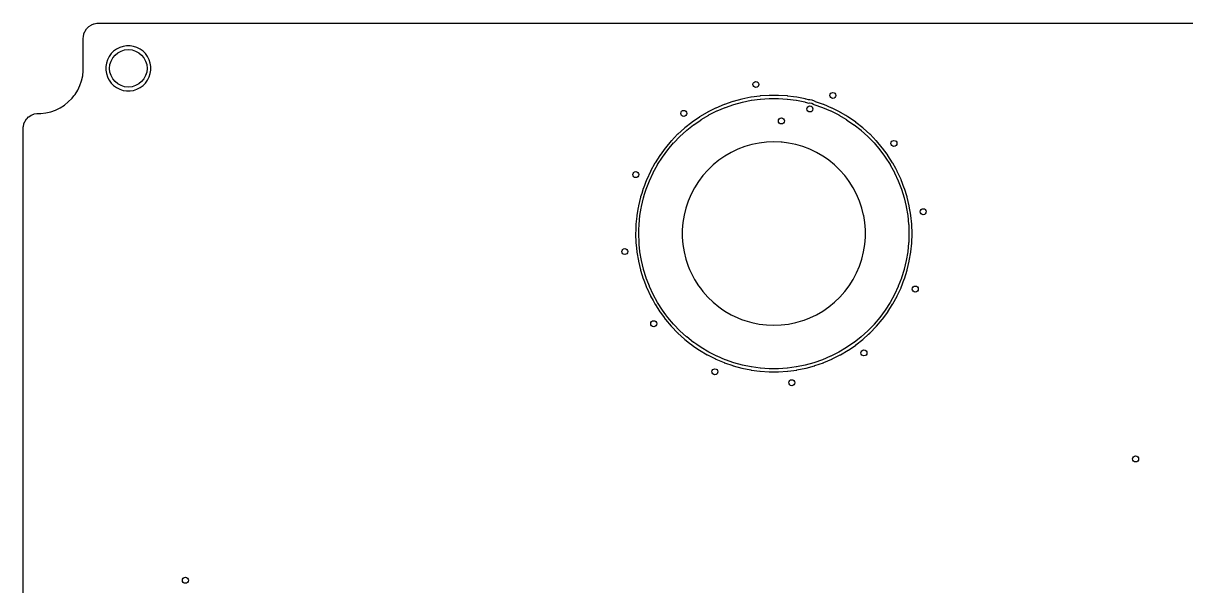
# Model space of a CAD drawing. Extents: x 0.79 to 7.64, y -5.35 to -0.98.
# Drawn here: x 0.787 to 3.836, y -2.458 to -0.984 of the extents above; entities that cross this region are included whole.
import ezdxf

# ---------------------------------------------------------------- set-up
doc = ezdxf.new("R2010")
doc.units = 0
doc.header["$MEASUREMENT"] = 0
doc.layers.add('BLACK', color=7, linetype='CONTINUOUS')

msp = doc.modelspace()

# ---------------------------------------------------------------- linework, layer by layer
at = {"layer": 'BLACK', "linetype": 'CONTINUOUS'}
for p, q in [((0.9466, -1.0118), (0.9493, -1.0054)), ((0.9493, -1.0054), (0.9497, -1.0047)), ((0.9497, -1.0047), (0.9535, -0.9989)), ((0.9535, -0.9989), (0.954, -0.9983)), ((0.954, -0.9983), (0.9589, -0.9934)), ((0.9589, -0.9934), (0.9595, -0.9929)), ((0.9595, -0.9929), (0.9653, -0.989)), ((0.9653, -0.989), (0.966, -0.9887)), ((0.966, -0.9887), (0.9724, -0.986)), ((0.9724, -0.986), (0.9732, -0.9858)), ((0.9732, -0.9858), (0.9801, -0.9844)), ((0.9801, -0.9844), (0.9807, -0.9843)), ((0.9807, -0.9843), (0.9835, -0.9843)), ((0.9835, -0.9843), (0.9842, -0.9843)), ((0.9842, -0.9843), (0.9843, -0.9843)), ((0.9843, -0.9843), (4.0119, -0.9843)), ((0.9449, -1.0236), (0.945, -1.0201)), ((0.9449, -1.0237), (0.9449, -1.0236)), ((0.9449, -1.0977), (0.9449, -1.0237)), ((0.945, -1.0194), (0.9452, -1.0187)), ((0.945, -1.0201), (0.945, -1.0194)), ((0.9452, -1.0187), (0.9464, -1.0125)), ((0.9464, -1.0125), (0.9466, -1.0118)), ((1.0179, -1.0639), (1.0125, -1.0714)), ((1.0245, -1.0573), (1.0179, -1.0639)), ((1.032, -1.0518), (1.0245, -1.0573)), ((1.0403, -1.0476), (1.032, -1.0518)), ((1.0492, -1.0447), (1.0403, -1.0476)), ((1.0583, -1.0433), (1.0492, -1.0447)), ((1.0676, -1.0433), (1.0583, -1.0433)), ((1.0583, -1.0433), (1.0583, -1.0433)), ((1.0768, -1.0447), (1.0676, -1.0433)), ((1.0676, -1.0433), (1.0676, -1.0433)), ((1.0857, -1.0476), (1.0768, -1.0447)), ((1.094, -1.0518), (1.0857, -1.0476)), ((1.1015, -1.0573), (1.094, -1.0518)), ((1.094, -1.0518), (1.094, -1.0518)), ((1.094, -1.0518), (1.094, -1.0518)), ((1.1081, -1.0639), (1.1015, -1.0573)), ((1.1135, -1.0714), (1.1081, -1.0639)), ((1.0054, -1.0885), (1.0039, -1.0977)), ((1.0082, -1.0797), (1.0054, -1.0885)), ((1.0125, -1.0714), (1.0082, -1.0797)), ((1.1177, -1.0797), (1.1135, -1.0714)), ((1.1206, -1.0885), (1.1177, -1.0797)), ((1.1221, -1.0977), (1.1206, -1.0885)), ((1.1206, -1.0885), (1.1206, -1.0885)), ((0.9404, -1.1351), (0.9433, -1.1222)), ((0.9433, -1.1222), (0.9448, -1.109)), ((0.9448, -1.109), (0.9449, -1.1024)), ((0.9449, -1.1024), (0.9449, -1.0977)), ((1.0039, -1.0977), (1.0039, -1.107)), ((1.0039, -1.107), (1.0054, -1.1162)), ((1.0054, -1.1162), (1.0082, -1.125)), ((1.0082, -1.125), (1.0121, -1.1326)), ((1.1135, -1.1333), (1.1177, -1.125)), ((1.1177, -1.125), (1.1206, -1.1162)), ((1.1206, -1.1162), (1.1221, -1.107)), ((1.1206, -1.1162), (1.1206, -1.1162)), ((1.1221, -1.107), (1.1221, -1.0977)), ((0.9302, -1.1595), (0.936, -1.1476)), ((0.936, -1.1476), (0.9404, -1.1351)), ((1.0121, -1.1326), (1.0125, -1.1333)), ((1.0125, -1.1333), (1.0179, -1.1408)), ((1.0179, -1.1408), (1.0245, -1.1474)), ((1.0245, -1.1474), (1.032, -1.1529)), ((1.032, -1.1529), (1.0403, -1.1571)), ((1.0403, -1.1571), (1.0492, -1.16)), ((1.0768, -1.16), (1.0857, -1.1571)), ((1.0857, -1.1571), (1.094, -1.1529)), ((1.094, -1.1529), (1.1015, -1.1474)), ((1.1015, -1.1474), (1.1081, -1.1408)), ((1.1081, -1.1408), (1.1135, -1.1333)), ((0.9055, -1.1905), (0.9149, -1.1811)), ((0.9149, -1.1811), (0.9155, -1.1804)), ((0.9155, -1.1804), (0.9199, -1.1748)), ((0.9199, -1.1748), (0.9232, -1.1708)), ((0.9232, -1.1708), (0.9302, -1.1595)), ((1.0492, -1.16), (1.0492, -1.16)), ((1.0492, -1.16), (1.0492, -1.16)), ((1.0492, -1.16), (1.0583, -1.1614)), ((1.0583, -1.1614), (1.0583, -1.1614)), ((1.0583, -1.1614), (1.0676, -1.1614)), ((1.0676, -1.1614), (1.0768, -1.16)), ((1.0768, -1.16), (1.0768, -1.16)), ((1.0768, -1.16), (1.0768, -1.16)), ((2.6715, -1.183), (2.6489, -1.1892)), ((2.6717, -1.1829), (2.6715, -1.183)), ((2.672, -1.1829), (2.6717, -1.1829)), ((2.6723, -1.1828), (2.672, -1.1829)), ((2.6952, -1.1781), (2.6723, -1.1828)), ((2.6723, -1.1828), (2.6723, -1.1828)), ((2.6723, -1.1828), (2.6723, -1.1828)), ((2.6723, -1.1828), (2.6723, -1.1828)), ((2.6739, -1.1907), (2.6968, -1.1861)), ((2.6955, -1.1781), (2.6952, -1.1781)), ((2.6958, -1.178), (2.6955, -1.1781)), ((2.6961, -1.178), (2.6958, -1.178)), ((2.7192, -1.1749), (2.6961, -1.178)), ((2.6968, -1.1861), (2.6971, -1.186)), ((2.6971, -1.186), (2.7203, -1.1829)), ((2.7194, -1.1749), (2.7192, -1.1749)), ((2.7195, -1.1749), (2.7194, -1.1749)), ((2.7198, -1.1748), (2.7195, -1.1749)), ((2.7201, -1.1748), (2.7198, -1.1748)), ((2.7198, -1.1748), (2.7198, -1.1748)), ((2.7198, -1.1748), (2.7198, -1.1748)), ((2.7434, -1.1732), (2.7201, -1.1748)), ((2.7203, -1.1829), (2.7206, -1.1829)), ((2.7206, -1.1829), (2.7439, -1.1813)), ((2.7436, -1.1732), (2.7434, -1.1732)), ((2.744, -1.1732), (2.7436, -1.1732)), ((2.7436, -1.1732), (2.7436, -1.1732)), ((2.7436, -1.1732), (2.7436, -1.1732)), ((2.7439, -1.1813), (2.7442, -1.1813)), ((2.7442, -1.1732), (2.744, -1.1732)), ((2.7676, -1.1732), (2.7442, -1.1732)), ((2.7442, -1.1732), (2.7442, -1.1732)), ((2.7442, -1.1813), (2.7676, -1.1813)), ((2.7679, -1.1732), (2.7676, -1.1732)), ((2.7676, -1.1732), (2.7676, -1.1732)), ((2.7676, -1.1813), (2.7679, -1.1813)), ((2.7682, -1.1732), (2.7679, -1.1732)), ((2.7679, -1.1813), (2.7912, -1.1829)), ((2.7683, -1.1732), (2.7682, -1.1732)), ((2.7682, -1.1732), (2.7682, -1.1732)), ((2.7684, -1.1732), (2.7683, -1.1732)), ((2.7917, -1.1748), (2.7684, -1.1732)), ((2.7912, -1.1829), (2.7915, -1.1829)), ((2.7915, -1.1829), (2.8147, -1.186)), ((2.792, -1.1748), (2.7917, -1.1748)), ((2.7923, -1.1749), (2.792, -1.1748)), ((2.7925, -1.1749), (2.7923, -1.1749)), ((2.7926, -1.1749), (2.7925, -1.1749)), ((2.8076, -1.1769), (2.7926, -1.1749)), ((2.8158, -1.178), (2.8076, -1.1769)), ((2.8147, -1.186), (2.815, -1.1861)), ((2.815, -1.1861), (2.8368, -1.1905)), ((2.816, -1.178), (2.8158, -1.178)), ((2.8163, -1.1781), (2.816, -1.178)), ((2.816, -1.178), (2.816, -1.178)), ((2.816, -1.178), (2.816, -1.178)), ((2.8166, -1.1781), (2.8163, -1.1781)), ((2.8382, -1.1825), (2.8166, -1.1781)), ((2.8166, -1.1781), (2.8166, -1.1781)), ((2.8166, -1.1781), (2.8166, -1.1781)), ((2.8384, -1.1826), (2.8382, -1.1825)), ((2.8382, -1.1825), (2.8382, -1.1825)), ((2.8382, -1.1825), (2.8382, -1.1825)), ((2.8395, -1.1828), (2.8384, -1.1826)), ((2.8384, -1.1826), (2.8384, -1.1826)), ((2.8398, -1.1829), (2.8395, -1.1828)), ((2.8395, -1.1828), (2.8395, -1.1828)), ((2.8395, -1.1828), (2.8395, -1.1828)), ((2.84, -1.1829), (2.8398, -1.1829)), ((2.8401, -1.1829), (2.84, -1.1829)), ((2.8403, -1.183), (2.8401, -1.1829)), ((2.8401, -1.1829), (2.8401, -1.1829)), ((2.8401, -1.1829), (2.8401, -1.1829)), ((2.847, -1.1848), (2.8403, -1.183)), ((2.8403, -1.183), (2.8403, -1.183)), ((2.8403, -1.183), (2.8403, -1.183)), ((2.8473, -1.1849), (2.847, -1.1848)), ((2.8489, -1.185), (2.8473, -1.1849)), ((2.8504, -1.1848), (2.8489, -1.185)), ((2.8566, -1.1856), (2.8504, -1.1848)), ((2.8504, -1.1848), (2.8504, -1.1848)), ((2.8623, -1.188), (2.8566, -1.1856)), ((2.8566, -1.1856), (2.8566, -1.1856)), ((2.864, -1.1893), (2.8623, -1.188)), ((0.8334, -1.2204), (0.8466, -1.2189)), ((0.8466, -1.2189), (0.8595, -1.2159)), ((0.8595, -1.2159), (0.872, -1.2116)), ((0.872, -1.2116), (0.8839, -1.2058)), ((0.8839, -1.2058), (0.8952, -1.1988)), ((0.8952, -1.1988), (0.9055, -1.1905)), ((2.5814, -1.2178), (2.5613, -1.2297)), ((2.5816, -1.2177), (2.5814, -1.2178)), ((2.5819, -1.2175), (2.5816, -1.2177)), ((2.5821, -1.2174), (2.5819, -1.2175)), ((2.603, -1.2069), (2.5821, -1.2174)), ((2.5858, -1.2246), (2.6066, -1.2141)), ((2.6032, -1.2068), (2.603, -1.2069)), ((2.6035, -1.2066), (2.6032, -1.2068)), ((2.6037, -1.2065), (2.6035, -1.2066)), ((2.6252, -1.1974), (2.6037, -1.2065)), ((2.6066, -1.2141), (2.6069, -1.214)), ((2.6069, -1.214), (2.6284, -1.2048)), ((2.6255, -1.1973), (2.6252, -1.1974)), ((2.6258, -1.1972), (2.6255, -1.1973)), ((2.6261, -1.1971), (2.6258, -1.1972)), ((2.6481, -1.1894), (2.6261, -1.1971)), ((2.6284, -1.2048), (2.6287, -1.2047)), ((2.6287, -1.2047), (2.6508, -1.1971)), ((2.6484, -1.1893), (2.6481, -1.1894)), ((2.6487, -1.1892), (2.6484, -1.1893)), ((2.6489, -1.1892), (2.6487, -1.1892)), ((2.6508, -1.1971), (2.6511, -1.197)), ((2.6511, -1.197), (2.6736, -1.1908)), ((2.6736, -1.1908), (2.6739, -1.1907)), ((2.8368, -1.1905), (2.8379, -1.1907)), ((2.8379, -1.1907), (2.8382, -1.1908)), ((2.8382, -1.1908), (2.8476, -1.1934)), ((2.8476, -1.1934), (2.8504, -1.1929)), ((2.8504, -1.1929), (2.8553, -1.1937)), ((2.8553, -1.1937), (2.8597, -1.1959)), ((2.8597, -1.1959), (2.8607, -1.197)), ((2.8607, -1.197), (2.8607, -1.197)), ((2.8607, -1.197), (2.861, -1.1971)), ((2.861, -1.1971), (2.8831, -1.2047)), ((2.8651, -1.1899), (2.864, -1.1893)), ((2.8858, -1.1971), (2.8651, -1.1899)), ((2.8831, -1.2047), (2.8834, -1.2048)), ((2.8834, -1.2048), (2.9049, -1.214)), ((2.886, -1.1972), (2.8858, -1.1971)), ((2.8863, -1.1973), (2.886, -1.1972)), ((2.8866, -1.1974), (2.8863, -1.1973)), ((2.9081, -1.2065), (2.8866, -1.1974)), ((2.9049, -1.214), (2.9052, -1.2141)), ((2.9052, -1.2141), (2.926, -1.2246)), ((2.9083, -1.2066), (2.9081, -1.2065)), ((2.9086, -1.2068), (2.9083, -1.2066)), ((2.9089, -1.2069), (2.9086, -1.2068)), ((2.9297, -1.2174), (2.9089, -1.2069)), ((2.9299, -1.2175), (2.9297, -1.2174)), ((2.9302, -1.2177), (2.9299, -1.2175)), ((2.9305, -1.2178), (2.9302, -1.2177)), ((2.9444, -1.2261), (2.9305, -1.2178)), ((0.7877, -1.2549), (0.7889, -1.2488)), ((0.7889, -1.2488), (0.7892, -1.248)), ((0.7892, -1.248), (0.7918, -1.2416)), ((0.7918, -1.2416), (0.7922, -1.2409)), ((0.7922, -1.2409), (0.7961, -1.2351)), ((0.7961, -1.2351), (0.7965, -1.2345)), ((0.7965, -1.2345), (0.8015, -1.2296)), ((0.8015, -1.2296), (0.8021, -1.2291)), ((0.8021, -1.2291), (0.8078, -1.2253)), ((0.8078, -1.2253), (0.8085, -1.2249)), ((0.8085, -1.2249), (0.815, -1.2222)), ((0.815, -1.2222), (0.8157, -1.222)), ((0.8157, -1.222), (0.8226, -1.2206)), ((0.8226, -1.2206), (0.8232, -1.2206)), ((0.8232, -1.2206), (0.8268, -1.2205)), ((0.8268, -1.2205), (0.8334, -1.2204)), ((0.8268, -1.2205), (0.8268, -1.2205)), ((2.5406, -1.2439), (2.5223, -1.2584)), ((2.5408, -1.2438), (2.5406, -1.2439)), ((2.5411, -1.2436), (2.5408, -1.2438)), ((2.5413, -1.2434), (2.5411, -1.2436)), ((2.5605, -1.2302), (2.5413, -1.2434)), ((2.5459, -1.2501), (2.5651, -1.2369)), ((2.5608, -1.23), (2.5605, -1.2302)), ((2.561, -1.2299), (2.5608, -1.23)), ((2.5613, -1.2297), (2.561, -1.2299)), ((2.5651, -1.2369), (2.5654, -1.2367)), ((2.5654, -1.2367), (2.5855, -1.2248)), ((2.5855, -1.2248), (2.5858, -1.2246)), ((2.926, -1.2246), (2.9263, -1.2248)), ((2.9263, -1.2248), (2.9464, -1.2367)), ((2.9503, -1.2296), (2.9444, -1.2261)), ((2.9464, -1.2367), (2.9467, -1.2369)), ((2.9467, -1.2369), (2.966, -1.2501)), ((2.9505, -1.2297), (2.9503, -1.2296)), ((2.9508, -1.2299), (2.9505, -1.2297)), ((2.9511, -1.23), (2.9508, -1.2299)), ((2.9513, -1.2302), (2.9511, -1.23)), ((2.9511, -1.23), (2.9511, -1.23)), ((2.9705, -1.2434), (2.9513, -1.2302)), ((2.9707, -1.2435), (2.9705, -1.2434)), ((2.9708, -1.2436), (2.9707, -1.2435)), ((2.971, -1.2438), (2.9708, -1.2436)), ((2.9712, -1.2439), (2.971, -1.2438)), ((2.971, -1.2438), (2.971, -1.2438)), ((2.9896, -1.2584), (2.9712, -1.2439)), ((2.9712, -1.2439), (2.9712, -1.2439)), ((0.7874, -1.2598), (0.7875, -1.2563)), ((0.7874, -1.2599), (0.7874, -1.2598)), ((0.7874, -1.5353), (0.7874, -1.2599)), ((0.7875, -1.2563), (0.7876, -1.2556)), ((0.7876, -1.2556), (0.7877, -1.2549)), ((2.5036, -1.2752), (2.4874, -1.292)), ((2.5038, -1.275), (2.5036, -1.2752)), ((2.5041, -1.2748), (2.5038, -1.275)), ((2.5043, -1.2746), (2.5041, -1.2748)), ((2.5216, -1.259), (2.5043, -1.2746)), ((2.5097, -1.2806), (2.527, -1.265)), ((2.5218, -1.2588), (2.5216, -1.259)), ((2.522, -1.2586), (2.5218, -1.2588)), ((2.5223, -1.2584), (2.522, -1.2586)), ((2.522, -1.2586), (2.522, -1.2586)), ((2.522, -1.2586), (2.522, -1.2586)), ((2.522, -1.2586), (2.522, -1.2586)), ((2.527, -1.265), (2.5273, -1.2647)), ((2.5273, -1.2647), (2.5456, -1.2503)), ((2.5456, -1.2503), (2.5459, -1.2501)), ((2.966, -1.2501), (2.9662, -1.2503)), ((2.9662, -1.2503), (2.9845, -1.2647)), ((2.9845, -1.2647), (2.9848, -1.265)), ((2.9848, -1.265), (3.0021, -1.2806)), ((2.9898, -1.2586), (2.9896, -1.2584)), ((2.9896, -1.2584), (2.9896, -1.2584)), ((2.99, -1.2588), (2.9898, -1.2586)), ((2.9902, -1.259), (2.99, -1.2588)), ((2.99, -1.2588), (2.99, -1.2588)), ((3.0075, -1.2746), (2.9902, -1.259)), ((2.9902, -1.259), (2.9902, -1.259)), ((2.9902, -1.259), (2.9902, -1.259)), ((3.0077, -1.2748), (3.0075, -1.2746)), ((3.0075, -1.2746), (3.0075, -1.2746)), ((3.0075, -1.2746), (3.0075, -1.2746)), ((3.008, -1.275), (3.0077, -1.2748)), ((3.0077, -1.2748), (3.0077, -1.2748)), ((3.0082, -1.2752), (3.008, -1.275)), ((3.0244, -1.292), (3.0082, -1.2752)), ((3.0082, -1.2752), (3.0082, -1.2752)), ((3.0082, -1.2752), (3.0082, -1.2752)), ((2.4714, -1.311), (2.4712, -1.3112)), ((2.4716, -1.3107), (2.4714, -1.311)), ((2.4718, -1.3105), (2.4716, -1.3107)), ((2.4868, -1.2927), (2.4718, -1.3105)), ((2.4779, -1.3157), (2.493, -1.2979)), ((2.487, -1.2925), (2.4868, -1.2927)), ((2.4872, -1.2922), (2.487, -1.2925)), ((2.4874, -1.292), (2.4872, -1.2922)), ((2.493, -1.2979), (2.4932, -1.2976)), ((2.4932, -1.2976), (2.5095, -1.2808)), ((2.5095, -1.2808), (2.5097, -1.2806)), ((2.6798, -1.3075), (2.6617, -1.3144)), ((2.6984, -1.3022), (2.6798, -1.3075)), ((2.7174, -1.2983), (2.6984, -1.3022)), ((2.7366, -1.296), (2.7174, -1.2983)), ((2.7559, -1.2952), (2.7366, -1.296)), ((2.7366, -1.296), (2.7366, -1.296)), ((2.7752, -1.296), (2.7559, -1.2952)), ((2.7559, -1.2952), (2.7559, -1.2952)), ((2.7776, -1.2962), (2.7752, -1.296)), ((2.7752, -1.296), (2.7752, -1.296)), ((2.7752, -1.296), (2.7752, -1.296)), ((2.7944, -1.2983), (2.7776, -1.2962)), ((2.8134, -1.3022), (2.7944, -1.2983)), ((2.7944, -1.2983), (2.7944, -1.2983)), ((2.832, -1.3075), (2.8134, -1.3022)), ((2.8501, -1.3144), (2.832, -1.3075)), ((3.0021, -1.2806), (3.0023, -1.2808)), ((3.0023, -1.2808), (3.0186, -1.2976)), ((3.0186, -1.2976), (3.0188, -1.2979)), ((3.0188, -1.2979), (3.0339, -1.3157)), ((3.0246, -1.2922), (3.0244, -1.292)), ((3.0244, -1.292), (3.0244, -1.292)), ((3.0248, -1.2925), (3.0246, -1.2922)), ((3.025, -1.2927), (3.0248, -1.2925)), ((3.0248, -1.2925), (3.0248, -1.2925)), ((3.0401, -1.3105), (3.025, -1.2927)), ((3.0402, -1.3106), (3.0401, -1.3105)), ((3.0402, -1.3107), (3.0402, -1.3106)), ((3.0404, -1.311), (3.0402, -1.3107)), ((3.0406, -1.3112), (3.0404, -1.311)), ((2.4569, -1.3307), (2.4443, -1.3504)), ((2.4511, -1.3547), (2.4637, -1.335)), ((2.457, -1.3305), (2.4569, -1.3307)), ((2.4572, -1.3302), (2.457, -1.3305)), ((2.4574, -1.33), (2.4572, -1.3302)), ((2.4712, -1.3112), (2.4574, -1.33)), ((2.4637, -1.335), (2.4639, -1.3348)), ((2.4639, -1.3348), (2.4777, -1.316)), ((2.4777, -1.316), (2.4779, -1.3157)), ((2.6275, -1.3324), (2.6116, -1.3434)), ((2.6443, -1.3227), (2.6275, -1.3324)), ((2.6275, -1.3324), (2.6275, -1.3324)), ((2.6617, -1.3144), (2.6443, -1.3227)), ((2.8676, -1.3227), (2.8501, -1.3144)), ((2.8843, -1.3324), (2.8676, -1.3227)), ((2.8962, -1.3406), (2.8843, -1.3324)), ((2.8843, -1.3324), (2.8843, -1.3324)), ((2.9002, -1.3434), (2.8962, -1.3406)), ((3.0339, -1.3157), (3.0341, -1.316)), ((3.0341, -1.316), (3.0462, -1.3324)), ((3.0527, -1.3276), (3.0406, -1.3112)), ((3.0462, -1.3324), (3.0479, -1.3348)), ((3.0479, -1.3348), (3.0481, -1.335)), ((3.0481, -1.335), (3.0607, -1.3547)), ((3.0544, -1.33), (3.0527, -1.3276)), ((3.0546, -1.3302), (3.0544, -1.33)), ((3.0548, -1.3305), (3.0546, -1.3302)), ((3.0549, -1.3307), (3.0548, -1.3305)), ((3.0675, -1.3504), (3.0549, -1.3307)), ((3.0549, -1.3307), (3.0549, -1.3307)), ((2.4325, -1.3718), (2.4324, -1.3721)), ((2.4326, -1.3716), (2.4325, -1.3718)), ((2.4439, -1.3511), (2.4326, -1.3716)), ((2.4397, -1.3755), (2.451, -1.355)), ((2.444, -1.3509), (2.4439, -1.3511)), ((2.4442, -1.3506), (2.444, -1.3509)), ((2.4443, -1.3504), (2.4442, -1.3506)), ((2.451, -1.355), (2.4511, -1.3547)), ((2.5826, -1.369), (2.5698, -1.3835)), ((2.5966, -1.3556), (2.5826, -1.369)), ((2.5826, -1.369), (2.5826, -1.369)), ((2.6116, -1.3434), (2.5966, -1.3556)), ((2.5966, -1.3556), (2.5966, -1.3556)), ((2.9152, -1.3556), (2.9002, -1.3434)), ((2.9002, -1.3434), (2.9002, -1.3434)), ((2.9002, -1.3434), (2.9002, -1.3434)), ((2.9292, -1.369), (2.9152, -1.3556)), ((2.9152, -1.3556), (2.9152, -1.3556)), ((2.942, -1.3835), (2.9292, -1.369)), ((2.9292, -1.369), (2.9292, -1.369)), ((3.0607, -1.3547), (3.0609, -1.355)), ((3.0609, -1.355), (3.0685, -1.369)), ((3.0676, -1.3506), (3.0675, -1.3504)), ((3.0675, -1.3504), (3.0675, -1.3504)), ((3.0678, -1.3509), (3.0676, -1.3506)), ((3.0679, -1.3511), (3.0678, -1.3509)), ((3.0756, -1.3651), (3.0679, -1.3511)), ((3.0679, -1.3511), (3.0679, -1.3511)), ((3.0685, -1.369), (3.0721, -1.3755)), ((3.0792, -1.3716), (3.0756, -1.3651)), ((3.0793, -1.3718), (3.0792, -1.3716)), ((3.0794, -1.3721), (3.0793, -1.3718)), ((2.4221, -1.3944), (2.4137, -1.4161)), ((2.4212, -1.4191), (2.4296, -1.3973)), ((2.4222, -1.3941), (2.4221, -1.3944)), ((2.4223, -1.3938), (2.4222, -1.3941)), ((2.4224, -1.3936), (2.4223, -1.3938)), ((2.4323, -1.3724), (2.4224, -1.3936)), ((2.4296, -1.3973), (2.4298, -1.397)), ((2.4298, -1.397), (2.4396, -1.3758)), ((2.4324, -1.3721), (2.4323, -1.3724)), ((2.4396, -1.3758), (2.4397, -1.3755)), ((2.5582, -1.399), (2.5478, -1.4153)), ((2.5698, -1.3835), (2.5582, -1.399)), ((2.5582, -1.399), (2.5582, -1.399)), ((2.5698, -1.3835), (2.5698, -1.3835)), ((2.9471, -1.3903), (2.942, -1.3835)), ((2.942, -1.3835), (2.942, -1.3835)), ((2.9536, -1.399), (2.9471, -1.3903)), ((2.964, -1.4153), (2.9536, -1.399)), ((3.0721, -1.3755), (3.0722, -1.3758)), ((3.0722, -1.3758), (3.0821, -1.397)), ((3.0796, -1.3724), (3.0794, -1.3721)), ((3.0894, -1.3936), (3.0796, -1.3724)), ((3.0821, -1.397), (3.0822, -1.3973)), ((3.0822, -1.3973), (3.0906, -1.4191)), ((3.0895, -1.3938), (3.0894, -1.3936)), ((3.0894, -1.3936), (3.0894, -1.3936)), ((3.0896, -1.3941), (3.0895, -1.3938)), ((3.0897, -1.3944), (3.0896, -1.3941)), ((3.0981, -1.4161), (3.0897, -1.3944)), ((2.4093, -1.43), (2.4065, -1.4393)), ((2.4134, -1.417), (2.4093, -1.43)), ((2.4135, -1.4167), (2.4134, -1.417)), ((2.4136, -1.4164), (2.4135, -1.4167)), ((2.4137, -1.4161), (2.4136, -1.4164)), ((2.4142, -1.4417), (2.4171, -1.4324)), ((2.4171, -1.4324), (2.4211, -1.4194)), ((2.4211, -1.4194), (2.4212, -1.4191)), ((2.5388, -1.4324), (2.5313, -1.4502)), ((2.5478, -1.4153), (2.5388, -1.4324)), ((2.5388, -1.4324), (2.5388, -1.4324)), ((2.973, -1.4324), (2.964, -1.4153)), ((2.9805, -1.4502), (2.973, -1.4324)), ((3.0906, -1.4191), (3.0907, -1.4194)), ((3.0907, -1.4194), (3.0976, -1.4417)), ((3.0982, -1.4163), (3.0981, -1.4161)), ((3.0982, -1.4164), (3.0982, -1.4163)), ((3.0983, -1.4167), (3.0982, -1.4164)), ((3.0984, -1.417), (3.0983, -1.4167)), ((3.0983, -1.4167), (3.0983, -1.4167)), ((3.0983, -1.4167), (3.0983, -1.4167)), ((3.1053, -1.4393), (3.0984, -1.417)), ((2.4008, -1.4631), (2.4007, -1.4634)), ((2.4063, -1.4401), (2.4008, -1.4628)), ((2.4008, -1.4628), (2.4008, -1.4631)), ((2.4064, -1.4395), (2.4063, -1.4398)), ((2.4063, -1.4398), (2.4063, -1.4401)), ((2.4065, -1.4393), (2.4064, -1.4395)), ((2.4087, -1.4647), (2.4141, -1.442)), ((2.4141, -1.442), (2.4142, -1.4417)), ((2.5313, -1.4502), (2.5251, -1.4686)), ((2.5313, -1.4502), (2.5313, -1.4502)), ((2.9867, -1.4686), (2.9805, -1.4502)), ((3.0976, -1.4417), (3.0977, -1.442)), ((3.0977, -1.442), (3.1031, -1.4647)), ((3.1054, -1.4395), (3.1053, -1.4393)), ((3.1055, -1.4398), (3.1054, -1.4395)), ((3.1056, -1.4401), (3.1055, -1.4398)), ((3.111, -1.4628), (3.1056, -1.4401)), ((3.1056, -1.4401), (3.1056, -1.4401)), ((3.111, -1.4631), (3.111, -1.4628)), ((3.1111, -1.4634), (3.111, -1.4631)), ((2.3964, -1.4899), (2.3943, -1.5108)), ((2.3967, -1.4876), (2.3964, -1.4899)), ((2.3968, -1.4867), (2.3967, -1.4869)), ((2.3967, -1.4869), (2.3967, -1.487)), ((2.3967, -1.487), (2.3967, -1.487)), ((2.3967, -1.487), (2.3967, -1.4873)), ((2.3967, -1.4873), (2.3967, -1.4876)), ((2.4001, -1.4672), (2.3968, -1.4867)), ((2.4007, -1.4637), (2.4001, -1.4672)), ((2.4001, -1.4672), (2.4001, -1.4672)), ((2.4007, -1.4634), (2.4007, -1.4637)), ((2.4024, -1.5116), (2.4047, -1.4884)), ((2.4047, -1.4884), (2.4048, -1.488)), ((2.4048, -1.488), (2.408, -1.4686)), ((2.408, -1.4686), (2.4086, -1.465)), ((2.4086, -1.465), (2.4087, -1.4647)), ((2.5205, -1.4874), (2.5174, -1.5065)), ((2.5251, -1.4686), (2.5205, -1.4874)), ((2.5205, -1.4874), (2.5205, -1.4874)), ((2.5251, -1.4686), (2.5251, -1.4686)), ((2.9913, -1.4874), (2.9867, -1.4686)), ((2.9915, -1.4884), (2.9913, -1.4874)), ((2.9913, -1.4874), (2.9913, -1.4874)), ((2.9913, -1.4874), (2.9913, -1.4874)), ((2.9944, -1.5065), (2.9915, -1.4884)), ((3.1031, -1.4647), (3.1032, -1.465)), ((3.1032, -1.465), (3.107, -1.488)), ((3.107, -1.488), (3.1071, -1.4884)), ((3.1071, -1.4884), (3.1094, -1.5116)), ((3.1111, -1.4637), (3.1111, -1.4634)), ((3.115, -1.4867), (3.1111, -1.4637)), ((3.1151, -1.487), (3.115, -1.4867)), ((3.1151, -1.4873), (3.1151, -1.487)), ((3.1151, -1.4876), (3.1151, -1.4873)), ((3.1175, -1.5108), (3.1151, -1.4876)), ((2.3943, -1.5117), (2.3938, -1.5255)), ((2.3943, -1.5108), (2.3943, -1.5111)), ((2.3943, -1.5111), (2.3943, -1.5114)), ((2.3943, -1.5114), (2.3943, -1.5115)), ((2.3943, -1.5115), (2.3943, -1.5117)), ((2.4019, -1.5258), (2.4024, -1.5119)), ((2.4024, -1.5119), (2.4024, -1.5116)), ((2.5174, -1.5065), (2.5158, -1.5258)), ((2.996, -1.5258), (2.9944, -1.5065)), ((3.1094, -1.5116), (3.1095, -1.5119)), ((3.1095, -1.5119), (3.1102, -1.5353)), ((3.1175, -1.5111), (3.1175, -1.5108)), ((3.1175, -1.5114), (3.1175, -1.5111)), ((3.1175, -1.5117), (3.1175, -1.5114)), ((3.1183, -1.535), (3.1175, -1.5117)), ((0.7874, -2.1337), (0.7874, -1.5353)), ((2.3938, -1.5261), (2.3935, -1.535)), ((2.3935, -1.535), (2.3935, -1.5353)), ((2.3935, -1.5353), (2.3935, -1.5356)), ((2.3935, -1.5356), (2.3935, -1.5359)), ((2.3935, -1.5359), (2.3935, -1.5361)), ((2.3935, -1.5361), (2.3943, -1.5592)), ((2.3938, -1.5255), (2.3938, -1.5255)), ((2.3938, -1.5255), (2.3938, -1.5261)), ((2.4016, -1.5353), (2.4019, -1.5258)), ((2.4016, -1.5356), (2.4016, -1.5353)), ((2.4024, -1.5589), (2.4016, -1.5356)), ((2.5158, -1.5258), (2.5158, -1.5451)), ((2.5158, -1.5451), (2.5174, -1.5644)), ((2.9944, -1.5644), (2.996, -1.5451)), ((2.9961, -1.5354), (2.996, -1.5258)), ((2.996, -1.5451), (2.9961, -1.5354)), ((3.1102, -1.5356), (3.1095, -1.5589)), ((3.1102, -1.5353), (3.1102, -1.5356)), ((3.1175, -1.5592), (3.1183, -1.5359)), ((3.1183, -1.5353), (3.1183, -1.535)), ((3.1183, -1.5356), (3.1183, -1.5353)), ((3.1183, -1.5353), (3.1183, -1.5353)), ((3.1183, -1.5359), (3.1183, -1.5356)), ((2.3943, -1.5592), (2.3943, -1.5595)), ((2.3943, -1.5595), (2.3943, -1.5595)), ((2.3943, -1.5595), (2.3943, -1.5598)), ((2.3943, -1.5598), (2.3943, -1.5601)), ((2.3943, -1.5601), (2.3948, -1.5652)), ((2.3948, -1.5652), (2.3967, -1.5833)), ((2.3967, -1.5833), (2.3967, -1.5836)), ((2.3967, -1.5836), (2.3967, -1.5839)), ((2.3967, -1.5839), (2.3968, -1.5842)), ((2.3968, -1.5842), (2.4007, -1.6072)), ((2.4024, -1.5593), (2.4024, -1.5589)), ((2.4029, -1.5644), (2.4024, -1.5593)), ((2.4047, -1.5825), (2.4029, -1.5644)), ((2.4048, -1.5828), (2.4047, -1.5825)), ((2.4086, -1.6058), (2.4048, -1.5828)), ((2.5174, -1.5644), (2.5205, -1.5835)), ((2.5205, -1.5835), (2.5205, -1.5835)), ((2.5205, -1.5835), (2.5251, -1.6023)), ((2.9867, -1.6023), (2.9913, -1.5835)), ((2.9913, -1.5835), (2.9944, -1.5644)), ((3.107, -1.5828), (3.1032, -1.6058)), ((3.1071, -1.5825), (3.107, -1.5828)), ((3.1094, -1.5593), (3.1071, -1.5825)), ((3.1095, -1.5589), (3.1094, -1.5593)), ((3.1111, -1.6072), (3.115, -1.5842)), ((3.115, -1.5842), (3.1151, -1.5839)), ((3.1151, -1.5833), (3.1175, -1.5601)), ((3.1151, -1.5836), (3.1151, -1.5833)), ((3.1151, -1.5839), (3.1151, -1.5836)), ((3.1175, -1.5595), (3.1175, -1.5592)), ((3.1175, -1.5598), (3.1175, -1.5595)), ((3.1175, -1.5601), (3.1175, -1.5598)), ((2.4007, -1.6072), (2.4007, -1.6075)), ((2.4007, -1.6075), (2.4008, -1.6078)), ((2.4008, -1.6078), (2.4008, -1.608)), ((2.4008, -1.608), (2.4063, -1.6308)), ((2.4087, -1.6062), (2.4086, -1.6058)), ((2.4141, -1.6289), (2.4087, -1.6062)), ((2.5251, -1.6023), (2.5251, -1.6023)), ((2.5251, -1.6023), (2.5313, -1.6206)), ((2.9805, -1.6206), (2.9867, -1.6023)), ((3.1031, -1.6062), (3.0977, -1.6289)), ((3.1032, -1.6058), (3.1031, -1.6062)), ((3.1056, -1.6308), (3.111, -1.608)), ((3.111, -1.6078), (3.1111, -1.6075)), ((3.111, -1.608), (3.111, -1.6078)), ((3.1111, -1.6075), (3.1111, -1.6072)), ((2.4063, -1.6308), (2.4063, -1.631)), ((2.4063, -1.631), (2.4064, -1.6313)), ((2.4064, -1.6313), (2.4065, -1.6316)), ((2.4065, -1.6316), (2.4134, -1.6539)), ((2.4142, -1.6292), (2.4141, -1.6289)), ((2.4211, -1.6515), (2.4142, -1.6292)), ((2.5313, -1.6206), (2.5313, -1.6206)), ((2.5313, -1.6206), (2.5349, -1.6292)), ((2.5349, -1.6292), (2.5388, -1.6384)), ((2.5388, -1.6384), (2.5478, -1.6556)), ((2.964, -1.6556), (2.973, -1.6384)), ((2.973, -1.6384), (2.9805, -1.6206)), ((3.0976, -1.6292), (3.0907, -1.6515)), ((3.0977, -1.6289), (3.0976, -1.6292)), ((3.0984, -1.6539), (3.1053, -1.6316)), ((3.1053, -1.6316), (3.1054, -1.6313)), ((3.1054, -1.6313), (3.1055, -1.631)), ((3.1055, -1.631), (3.1056, -1.6308)), ((2.4134, -1.6539), (2.4134, -1.654)), ((2.4134, -1.654), (2.4135, -1.6542)), ((2.4135, -1.6542), (2.4136, -1.6545)), ((2.4136, -1.6545), (2.4137, -1.6547)), ((2.4137, -1.6547), (2.4202, -1.6718)), ((2.4202, -1.6718), (2.4221, -1.6765)), ((2.4212, -1.6518), (2.4211, -1.6515)), ((2.4278, -1.6688), (2.4212, -1.6518)), ((2.4221, -1.6765), (2.4221, -1.6765)), ((2.4221, -1.6765), (2.4222, -1.6768)), ((2.4222, -1.6768), (2.4223, -1.6771)), ((2.4296, -1.6736), (2.4278, -1.6688)), ((2.4298, -1.6739), (2.4296, -1.6736)), ((2.4396, -1.6951), (2.4298, -1.6739)), ((2.5478, -1.6556), (2.5582, -1.6719)), ((2.5582, -1.6719), (2.5634, -1.6788)), ((2.942, -1.6874), (2.9536, -1.6719)), ((2.9536, -1.6719), (2.964, -1.6556)), ((3.0821, -1.6739), (3.0722, -1.6951)), ((3.0822, -1.6736), (3.0821, -1.6739)), ((3.0906, -1.6518), (3.0822, -1.6736)), ((3.0895, -1.6771), (3.0896, -1.6768)), ((3.0896, -1.6768), (3.0897, -1.6765)), ((3.0897, -1.6765), (3.0981, -1.6547)), ((3.0907, -1.6515), (3.0906, -1.6518)), ((3.0981, -1.6547), (3.0982, -1.6546)), ((3.0981, -1.6547), (3.0981, -1.6547)), ((3.0981, -1.6547), (3.0981, -1.6547)), ((3.0982, -1.6545), (3.0983, -1.6542)), ((3.0982, -1.6546), (3.0982, -1.6545)), ((3.0983, -1.6542), (3.0984, -1.6539)), ((2.4223, -1.6771), (2.4224, -1.6773)), ((2.4224, -1.6773), (2.4323, -1.6985)), ((2.4323, -1.6985), (2.4324, -1.6987)), ((2.4324, -1.6987), (2.4324, -1.6987)), ((2.4324, -1.6987), (2.4325, -1.6989)), ((2.4325, -1.6989), (2.4325, -1.699)), ((2.4325, -1.699), (2.4325, -1.699)), ((2.4325, -1.699), (2.4326, -1.6993)), ((2.4326, -1.6993), (2.439, -1.7109)), ((2.4397, -1.6954), (2.4396, -1.6951)), ((2.451, -1.7159), (2.4397, -1.6954)), ((2.5634, -1.6788), (2.5698, -1.6874)), ((2.5698, -1.6874), (2.5698, -1.6874)), ((2.5698, -1.6874), (2.5826, -1.7019)), ((2.5826, -1.7019), (2.5826, -1.7019)), ((2.5826, -1.7019), (2.5966, -1.7153)), ((2.9152, -1.7153), (2.9292, -1.7019)), ((2.9292, -1.7019), (2.942, -1.6874)), ((3.0721, -1.6954), (3.0609, -1.7159)), ((3.0679, -1.7198), (3.0792, -1.6993)), ((3.0722, -1.6951), (3.0721, -1.6954)), ((3.0792, -1.6993), (3.0793, -1.699)), ((3.0793, -1.699), (3.0794, -1.6987)), ((3.0794, -1.6987), (3.0796, -1.6985)), ((3.0796, -1.6985), (3.0894, -1.6773)), ((3.0894, -1.6773), (3.0895, -1.6771)), ((2.439, -1.7109), (2.4439, -1.7198)), ((2.4439, -1.7198), (2.444, -1.72)), ((2.444, -1.72), (2.4442, -1.7203)), ((2.4442, -1.7203), (2.4443, -1.7205)), ((2.4443, -1.7205), (2.4569, -1.7402)), ((2.4511, -1.7161), (2.451, -1.7159)), ((2.4637, -1.7358), (2.4511, -1.7161)), ((2.4639, -1.7361), (2.4637, -1.7358)), ((2.4728, -1.7482), (2.4639, -1.7361)), ((2.5966, -1.7153), (2.5966, -1.7153)), ((2.5966, -1.7153), (2.6116, -1.7275)), ((2.6116, -1.7275), (2.6116, -1.7275)), ((2.6116, -1.7275), (2.6116, -1.7275)), ((2.6116, -1.7275), (2.6186, -1.7324)), ((2.6186, -1.7324), (2.6275, -1.7385)), ((2.8843, -1.7385), (2.9002, -1.7275)), ((2.9002, -1.7275), (2.9152, -1.7153)), ((3.0479, -1.7361), (3.0341, -1.7549)), ((3.0481, -1.7358), (3.0479, -1.7361)), ((3.0607, -1.7161), (3.0481, -1.7358)), ((3.0549, -1.7402), (3.0675, -1.7205)), ((3.0609, -1.7159), (3.0607, -1.7161)), ((3.0675, -1.7205), (3.0676, -1.7203)), ((3.0676, -1.7203), (3.0678, -1.72)), ((3.0678, -1.72), (3.0679, -1.7198)), ((2.4569, -1.7402), (2.457, -1.7404)), ((2.457, -1.7404), (2.4572, -1.7407)), ((2.4572, -1.7407), (2.4574, -1.7409)), ((2.4574, -1.7409), (2.4574, -1.7409)), ((2.4574, -1.7409), (2.4574, -1.7409)), ((2.4574, -1.7409), (2.4663, -1.753)), ((2.4663, -1.753), (2.4712, -1.7597)), ((2.4712, -1.7597), (2.4714, -1.7599)), ((2.4714, -1.7599), (2.4716, -1.7602)), ((2.4716, -1.7602), (2.4716, -1.7602)), ((2.4716, -1.7602), (2.4718, -1.7604)), ((2.4718, -1.7604), (2.4868, -1.7782)), ((2.4777, -1.7549), (2.4728, -1.7482)), ((2.4779, -1.7552), (2.4777, -1.7549)), ((2.493, -1.773), (2.4779, -1.7552)), ((2.6275, -1.7385), (2.6275, -1.7385)), ((2.6275, -1.7385), (2.6275, -1.7385)), ((2.6275, -1.7385), (2.6443, -1.7482)), ((2.6443, -1.7482), (2.6617, -1.7565)), ((2.6617, -1.7565), (2.6712, -1.7601)), ((2.6712, -1.7601), (2.6798, -1.7633)), ((2.6798, -1.7633), (2.6798, -1.7633)), ((2.6798, -1.7633), (2.6984, -1.7687)), ((2.8134, -1.7687), (2.832, -1.7633)), ((2.832, -1.7633), (2.8356, -1.762)), ((2.832, -1.7633), (2.832, -1.7633)), ((2.832, -1.7633), (2.832, -1.7633)), ((2.8356, -1.762), (2.8501, -1.7565)), ((2.8501, -1.7565), (2.8676, -1.7482)), ((2.8676, -1.7482), (2.8843, -1.7385)), ((3.0339, -1.7552), (3.0188, -1.773)), ((3.025, -1.7782), (3.0401, -1.7604)), ((3.0341, -1.7549), (3.0339, -1.7552)), ((3.0401, -1.7604), (3.0402, -1.7602)), ((3.0402, -1.7602), (3.0404, -1.7599)), ((3.0404, -1.7599), (3.0406, -1.7597)), ((3.0406, -1.7597), (3.0544, -1.7409)), ((3.0544, -1.7409), (3.0546, -1.7407)), ((3.0546, -1.7407), (3.0548, -1.7404)), ((3.0548, -1.7404), (3.0549, -1.7402)), ((2.4868, -1.7782), (2.487, -1.7784)), ((2.487, -1.7784), (2.487, -1.7784)), ((2.487, -1.7784), (2.4872, -1.7787)), ((2.4872, -1.7787), (2.4872, -1.7787)), ((2.4872, -1.7787), (2.4874, -1.7789)), ((2.4874, -1.7789), (2.5036, -1.7956)), ((2.4932, -1.7732), (2.493, -1.773)), ((2.5095, -1.79), (2.4932, -1.7732)), ((2.5036, -1.7956), (2.5036, -1.7956)), ((2.5036, -1.7956), (2.5038, -1.7958)), ((2.5038, -1.7958), (2.5041, -1.7961)), ((2.5041, -1.7961), (2.5043, -1.7962)), ((2.5043, -1.7962), (2.5216, -1.8119)), ((2.5097, -1.7902), (2.5095, -1.79)), ((2.527, -1.8059), (2.5097, -1.7902)), ((2.6984, -1.7687), (2.7174, -1.7726)), ((2.7174, -1.7726), (2.7174, -1.7726)), ((2.7174, -1.7726), (2.7174, -1.7726)), ((2.7174, -1.7726), (2.7366, -1.7749)), ((2.7366, -1.7749), (2.7366, -1.7749)), ((2.7366, -1.7749), (2.7366, -1.7749)), ((2.7366, -1.7749), (2.7559, -1.7757)), ((2.7559, -1.7757), (2.7752, -1.7749)), ((2.7559, -1.7757), (2.7559, -1.7757)), ((2.7559, -1.7757), (2.7559, -1.7757)), ((2.7752, -1.7749), (2.7944, -1.7726)), ((2.7752, -1.7749), (2.7752, -1.7749)), ((2.7752, -1.7749), (2.7752, -1.7749)), ((2.7944, -1.7726), (2.8134, -1.7687)), ((3.0021, -1.7902), (2.9848, -1.8059)), ((3.0023, -1.79), (3.0021, -1.7902)), ((3.0186, -1.7732), (3.0023, -1.79)), ((3.0044, -1.799), (3.0075, -1.7962)), ((3.0075, -1.7962), (3.0077, -1.7961)), ((3.0077, -1.7961), (3.008, -1.7958)), ((3.008, -1.7958), (3.0082, -1.7956)), ((3.0082, -1.7956), (3.0244, -1.7789)), ((3.0188, -1.773), (3.0186, -1.7732)), ((3.0244, -1.7789), (3.0246, -1.7787)), ((3.0246, -1.7787), (3.0248, -1.7784)), ((3.0248, -1.7784), (3.025, -1.7782)), ((2.5216, -1.8119), (2.5216, -1.8119)), ((2.5216, -1.8119), (2.5216, -1.8119)), ((2.5216, -1.8119), (2.5218, -1.8121)), ((2.5218, -1.8121), (2.5218, -1.8121)), ((2.5218, -1.8121), (2.522, -1.8123)), ((2.522, -1.8123), (2.5222, -1.8125)), ((2.5222, -1.8125), (2.5223, -1.8125)), ((2.5223, -1.8125), (2.5345, -1.8222)), ((2.5273, -1.8061), (2.527, -1.8059)), ((2.5456, -1.8206), (2.5273, -1.8061)), ((2.5345, -1.8222), (2.5406, -1.8269)), ((2.5406, -1.8269), (2.5408, -1.8271)), ((2.5408, -1.8271), (2.5411, -1.8273)), ((2.5411, -1.8273), (2.5413, -1.8275)), ((2.5413, -1.8275), (2.5489, -1.8327)), ((2.5459, -1.8208), (2.5456, -1.8206)), ((2.5535, -1.826), (2.5459, -1.8208)), ((2.5651, -1.834), (2.5535, -1.826)), ((2.966, -1.8208), (2.9467, -1.834)), ((2.9513, -1.8407), (2.9705, -1.8275)), ((2.9662, -1.8206), (2.966, -1.8208)), ((2.9845, -1.8061), (2.9662, -1.8206)), ((2.9705, -1.8275), (2.9708, -1.8273)), ((2.9708, -1.8273), (2.971, -1.8271)), ((2.971, -1.8271), (2.9712, -1.8269)), ((2.9712, -1.8269), (2.9896, -1.8125)), ((2.9848, -1.8059), (2.9845, -1.8061)), ((2.9896, -1.8125), (2.9898, -1.8123)), ((2.9898, -1.8123), (2.99, -1.8121)), ((2.99, -1.8121), (2.9902, -1.8119)), ((2.9902, -1.8119), (3.0044, -1.799)), ((2.5489, -1.8327), (2.5489, -1.8327)), ((2.5489, -1.8327), (2.5605, -1.8407)), ((2.5605, -1.8407), (2.5608, -1.8408)), ((2.5608, -1.8408), (2.561, -1.841)), ((2.561, -1.841), (2.5611, -1.8411)), ((2.5611, -1.8411), (2.5613, -1.8411)), ((2.5613, -1.8411), (2.5814, -1.853)), ((2.5654, -1.8342), (2.5651, -1.834)), ((2.5855, -1.8461), (2.5654, -1.8342)), ((2.5814, -1.853), (2.5816, -1.8532)), ((2.5816, -1.8532), (2.5816, -1.8532)), ((2.5816, -1.8532), (2.5819, -1.8533)), ((2.5819, -1.8533), (2.5821, -1.8535)), ((2.5821, -1.8535), (2.603, -1.864)), ((2.5858, -1.8462), (2.5855, -1.8461)), ((2.6066, -1.8568), (2.5858, -1.8462)), ((2.6069, -1.8569), (2.6066, -1.8568)), ((2.6284, -1.866), (2.6069, -1.8569)), ((2.9049, -1.8569), (2.8834, -1.866)), ((2.9052, -1.8568), (2.9049, -1.8569)), ((2.926, -1.8462), (2.9052, -1.8568)), ((2.9089, -1.864), (2.9297, -1.8535)), ((2.9263, -1.8461), (2.926, -1.8462)), ((2.9464, -1.8342), (2.9263, -1.8461)), ((2.9297, -1.8535), (2.9298, -1.8534)), ((2.9298, -1.8534), (2.9299, -1.8533)), ((2.9299, -1.8533), (2.9302, -1.8532)), ((2.9302, -1.8532), (2.9305, -1.853)), ((2.9305, -1.853), (2.9505, -1.8411)), ((2.9467, -1.834), (2.9464, -1.8342)), ((2.9505, -1.8411), (2.9508, -1.841)), ((2.9508, -1.841), (2.9511, -1.8408)), ((2.9511, -1.8408), (2.9513, -1.8407)), ((2.603, -1.864), (2.603, -1.864)), ((2.603, -1.864), (2.603, -1.864)), ((2.603, -1.864), (2.6032, -1.8641)), ((2.6032, -1.8641), (2.6034, -1.8642)), ((2.6034, -1.8642), (2.6035, -1.8642)), ((2.6035, -1.8642), (2.6037, -1.8643)), ((2.6037, -1.8643), (2.6037, -1.8644)), ((2.6037, -1.8644), (2.6252, -1.8735)), ((2.6252, -1.8735), (2.6254, -1.8735)), ((2.6254, -1.8735), (2.6255, -1.8736)), ((2.6255, -1.8736), (2.6255, -1.8736)), ((2.6255, -1.8736), (2.6258, -1.8737)), ((2.6258, -1.8737), (2.6261, -1.8738)), ((2.6261, -1.8738), (2.6481, -1.8814)), ((2.6287, -1.8661), (2.6284, -1.866)), ((2.6508, -1.8738), (2.6287, -1.8661)), ((2.6481, -1.8814), (2.6484, -1.8815)), ((2.6484, -1.8815), (2.6487, -1.8816)), ((2.6487, -1.8816), (2.6489, -1.8817)), ((2.6489, -1.8817), (2.6715, -1.8879)), ((2.6511, -1.8739), (2.6508, -1.8738)), ((2.6736, -1.8801), (2.6511, -1.8739)), ((2.6715, -1.8879), (2.6717, -1.8879)), ((2.6717, -1.8879), (2.672, -1.888)), ((2.672, -1.888), (2.6723, -1.8881)), ((2.6723, -1.8881), (2.6952, -1.8927)), ((2.6739, -1.8801), (2.6736, -1.8801)), ((2.6968, -1.8848), (2.6739, -1.8801)), ((2.6971, -1.8848), (2.6968, -1.8848)), ((2.7203, -1.888), (2.6971, -1.8848)), ((2.7206, -1.888), (2.7203, -1.888)), ((2.7439, -1.8896), (2.7206, -1.888)), ((2.7442, -1.8896), (2.7439, -1.8896)), ((2.7676, -1.8896), (2.7442, -1.8896)), ((2.7679, -1.8896), (2.7676, -1.8896)), ((2.7912, -1.888), (2.7679, -1.8896)), ((2.7915, -1.888), (2.7912, -1.888)), ((2.8147, -1.8848), (2.7915, -1.888)), ((2.815, -1.8848), (2.8147, -1.8848)), ((2.8379, -1.8801), (2.815, -1.8848)), ((2.8166, -1.8927), (2.8395, -1.8881)), ((2.8382, -1.8801), (2.8379, -1.8801)), ((2.8607, -1.8739), (2.8382, -1.8801)), ((2.8395, -1.8881), (2.8398, -1.888)), ((2.8398, -1.888), (2.8401, -1.8879)), ((2.8401, -1.8879), (2.8403, -1.8879)), ((2.8403, -1.8879), (2.8629, -1.8817)), ((2.861, -1.8738), (2.8607, -1.8739)), ((2.8831, -1.8661), (2.861, -1.8738)), ((2.8629, -1.8817), (2.8631, -1.8816)), ((2.8631, -1.8816), (2.8634, -1.8815)), ((2.8634, -1.8815), (2.8637, -1.8814)), ((2.8637, -1.8814), (2.8858, -1.8738)), ((2.8834, -1.866), (2.8831, -1.8661)), ((2.8858, -1.8738), (2.886, -1.8737)), ((2.886, -1.8737), (2.8863, -1.8736)), ((2.8863, -1.8736), (2.8866, -1.8735)), ((2.8866, -1.8735), (2.9081, -1.8644)), ((2.9081, -1.8644), (2.9083, -1.8642)), ((2.9083, -1.8642), (2.9086, -1.8641)), ((2.9086, -1.8641), (2.9089, -1.864)), ((2.9089, -1.864), (2.9089, -1.864)), ((2.6952, -1.8927), (2.6955, -1.8928)), ((2.6955, -1.8928), (2.6958, -1.8928)), ((2.6958, -1.8928), (2.6961, -1.8929)), ((2.6961, -1.8929), (2.7192, -1.896)), ((2.7192, -1.896), (2.7195, -1.896)), ((2.7195, -1.896), (2.7195, -1.896)), ((2.7195, -1.896), (2.7195, -1.896)), ((2.7195, -1.896), (2.7198, -1.896)), ((2.7198, -1.896), (2.7198, -1.896)), ((2.7198, -1.896), (2.7201, -1.8961)), ((2.7201, -1.8961), (2.7434, -1.8976)), ((2.7434, -1.8976), (2.7436, -1.8976)), ((2.7436, -1.8976), (2.744, -1.8977)), ((2.744, -1.8977), (2.7442, -1.8977)), ((2.7442, -1.8977), (2.7442, -1.8977)), ((2.7442, -1.8977), (2.7442, -1.8977)), ((2.7442, -1.8977), (2.7676, -1.8977)), ((2.7676, -1.8977), (2.7676, -1.8977)), ((2.7676, -1.8977), (2.7679, -1.8977)), ((2.7679, -1.8977), (2.7682, -1.8976)), ((2.7682, -1.8976), (2.7684, -1.8976)), ((2.7684, -1.8976), (2.7917, -1.8961)), ((2.7917, -1.8961), (2.792, -1.896)), ((2.792, -1.896), (2.7923, -1.896)), ((2.7923, -1.896), (2.7926, -1.896)), ((2.7926, -1.896), (2.8158, -1.8929)), ((2.8158, -1.8929), (2.816, -1.8928)), ((2.816, -1.8928), (2.8163, -1.8928)), ((2.8163, -1.8928), (2.8166, -1.8927)), ((0.7874, -2.4291), (0.7874, -2.1337)), ((0.7874, -2.8345), (0.7874, -2.4291))]:
    msp.add_line(p, q, dxfattribs=at)
at = {"layer": 'BLACK'}
for centre, radius in [((1.063, -1.1024), 0.0492), ((2.7088, -1.1446), 0.00787), ((2.9106, -1.1734), 0.00787), ((2.5197, -1.2205), 0.00787), ((2.8504, -1.2087), 0.00787), ((2.7756, -1.2402), 0.00787), ((3.0709, -1.2992), 0.00787), ((2.3939, -1.3808), 0.00787), ((3.1476, -1.478), 0.00787), ((2.365, -1.5825), 0.00787), ((3.1268, -1.6807), 0.00787), ((2.4409, -1.7717), 0.00787), ((2.9921, -1.848), 0.00787), ((2.6013, -1.8975), 0.00787), ((2.803, -1.9263), 0.00787), ((3.7047, -2.126), 0.00787), ((1.2127, -2.4438), 0.00787)]:
    msp.add_circle(centre, radius, dxfattribs=at)

doc.saveas('drawing.dxf')
